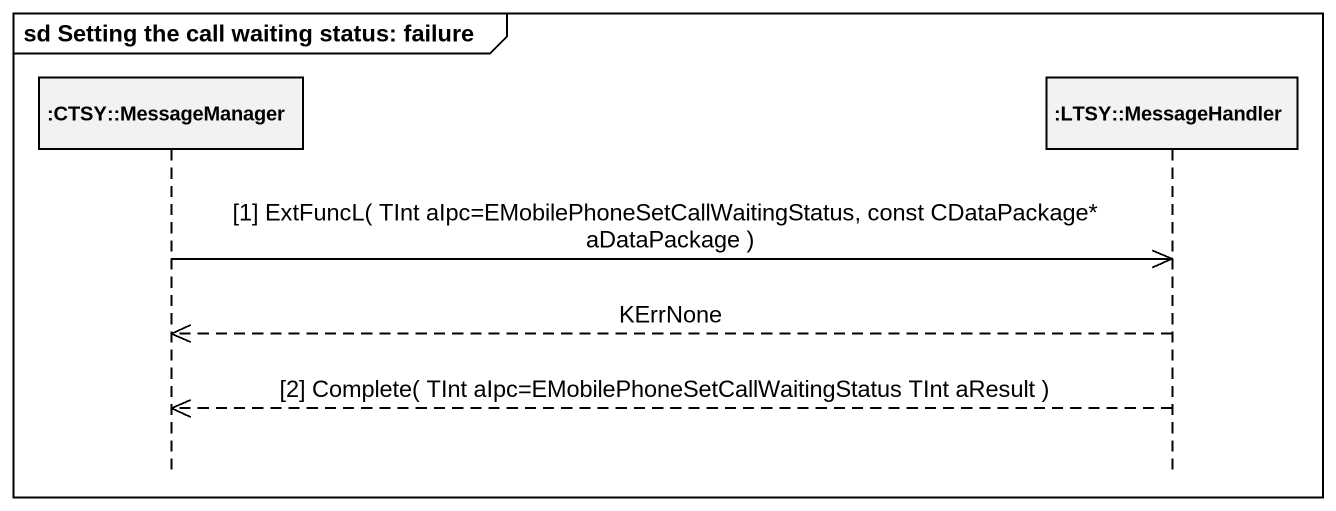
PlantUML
@startuml
mainframe sd Setting the call waiting status: failure
hide footbox
participant ":CTSY::MessageManager" as CTSY_MessageManager
participant ":LTSY::MessageHandler" as LTSY_MessageHandler

CTSY_MessageManager ->> LTSY_MessageHandler : [1] ExtFuncL( TInt aIpc=EMobilePhoneSetCallWaitingStatus, const CDataPackage* aDataPackage )
LTSY_MessageHandler -->> CTSY_MessageManager : KErrNone
LTSY_MessageHandler -->> CTSY_MessageManager : [2] Complete( TInt aIpc=EMobilePhoneSetCallWaitingStatus TInt aResult )
@enduml
